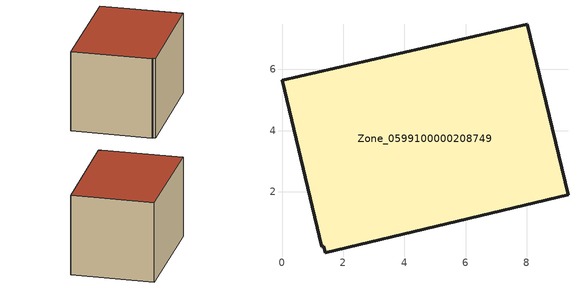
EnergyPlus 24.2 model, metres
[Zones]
Zone_0599100000208749
 floor ground (C_G): 1.36,0.22 1.3,0.2 0,5.64 8.02,7.47 9.35,1.91 1.41,0.01 z0
 wall outside (C_F): 9.35,1.91 8.02,7.47 0,5.64 1.3,0.2 1.36,0.22 1.41,0.01 9.35,1.91 z0:5.7
 roof outside (C_R): 1.41,0.01 9.35,1.91 8.02,7.47 0,5.64 1.3,0.2 1.36,0.22 z5.7
[BUILDING]
Pand.0599100000208749: North Axis=0; Terrain=City; Loads Convergence Tolerance Value=0.04; Temperature Convergence Tolerance Value=0.4; Solar Distribution=FullExterior; Maximum Number of Warmup Days=25; Minimum Number of Warmup Days=1
[Site:Location]
Rotterdam.The.Hague.AP_ZH_NLD Design_Conditions: Latitude=51.96; Longitude=4.45; Time Zone=1; Elevation=-4.5
[SITE:GROUNDTEMPERATURE:BUILDINGSURFACE]
18, 18, 18, 18, 18, 18, 18, 18, 18, 18, 18, 18
[MATERIAL] Thermal Absorptance=0.9; Solar Absorptance=0.7; Visible Absorptance=0.7
Name | Roughness | Thickness | Conductivity | Density | Specific Heat
G.TI.1965-1974 | MediumSmooth | 0.15 | 0.882353 | 540 | 1210
F.TI.1965-1974 | Rough | 0.3 | 0.697674 | 1920 | 840
R.TI.1965-1974 | MediumRough | 0.2 | 0.232558 | 1500 | 1000
[CONSTRUCTION]
C_G: G.TI.1965-1974
C_F: F.TI.1965-1974
C_R: R.TI.1965-1974
[ZONE]
Zone_0599100000208749: Type=1; Multiplier=1; Ceiling Height=Autocalculate; Volume=Autocalculate; Floor Area=autocalculate; Part of Total Floor Area=Yes
[ZONEINFILTRATION:DESIGNFLOWRATE]
Infil_Zone_0599100000208749: Zone or ZoneList or Space or SpaceList=Zone_0599100000208749; Schedule=AlwaysOn; Design Flow Rate Calculation Method=Flow/Area; Flow Rate per Floor Area=0.003; Constant Term Coefficient=1; Temperature Term Coefficient=0; Velocity Term Coefficient=0; Velocity Squared Term Coefficient=0
[HVACTEMPLATE:ZONE:IDEALLOADSAIRSYSTEM]
Zone_0599100000208749: Maximum Heating Supply Air Temperature=50; Minimum Cooling Supply Air Temperature=13; Maximum Heating Supply Air Humidity Ratio=0.0156; Minimum Cooling Supply Air Humidity Ratio=0.0077; Heating Limit=NoLimit; Cooling Limit=NoLimit; Dehumidification Control Type=ConstantSensibleHeatRatio; Cooling Sensible Heat Ratio=0.7; Dehumidification Setpoint=60; Humidification Control Type=None; Humidification Setpoint=30; Outdoor Air Method=None; Outdoor Air Flow Rate per Person=0.00944; Outdoor Air Flow Rate per Zone Floor Area=0; Outdoor Air Flow Rate per Zone=0; Demand Controlled Ventilation Type=None; Outdoor Air Economizer Type=NoEconomizer; Heat Recovery Type=None; Sensible Heat Recovery Effectiveness=0.7; Latent Heat Recovery Effectiveness=0.65
[ZONECONTROL:THERMOSTAT]
ThermostatControl_Zone_0599100000208749: Zone or ZoneList=Zone_0599100000208749; Control Type Schedule=DualSetpointControlType; Control 1=Thermostat_Zone_0599100000208749; Temperature Difference Between Cutout And Setpoint=0
[THERMOSTATSETPOINT:DUALSETPOINT]
Thermostat_Zone_0599100000208749: Heating Setpoint Temperature Schedule=HeatingSetpoint_Zone_0599100000208749; Cooling Setpoint Temperature Schedule=CoolingSetpoint_Zone_0599100000208749
[SCHEDULE:COMPACT]
HeatingSetpoint_Zone_0599100000208749: Through: 12/31, For: AllDays, Until: 24:00, 21
CoolingSetpoint_Zone_0599100000208749: Through: 12/31, For: AllDays, Until: 24:00, 24
DualSetpointControlType: Through: 12/31, For: AllDays, Until: 24:00, 4
AlwaysOn: Through: 12/31, For: AllDays, Until: 24:00, 1
